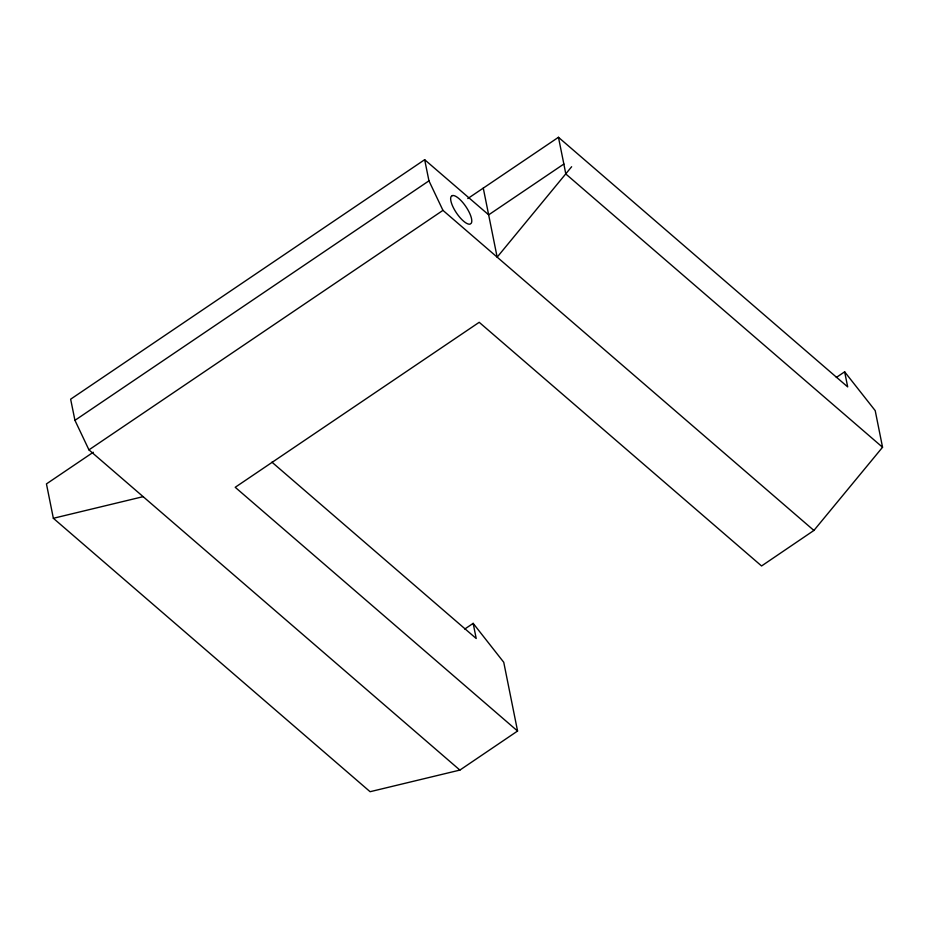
<?xml version="1.0" encoding="UTF-8"?>
<svg xmlns="http://www.w3.org/2000/svg" width="929" height="929" viewBox="0 0 929 929"><rect width="100%" height="100%" fill="white"/><g stroke="black" fill="none" stroke-linecap="round" stroke-linejoin="round"><path stroke-width="1.39" d="M571.637 166.732L497.154 257.159L483.277 188.111L558.457 137.295L847.678 386.894L844.647 371.821L836.309 377.464M93.283 452.237L46.45 483.904L53.359 518.289L370.102 791.705L459.89 770.083L517.569 731.03L235.211 487.295L479.201 322.305L761.571 565.97L813.909 530.447L882.55 447.255L875.211 410.641L844.647 371.821M558.457 137.295L563.857 164.027L488.677 214.843L424.658 159.695L70.639 399.191L74.947 420.338L88.952 449.868L459.89 770.083M74.947 420.338L428.954 180.841L424.658 159.695M88.952 449.868L442.959 210.372L813.909 530.447M464.755 629.049L473.163 623.359L503.75 662.284L517.569 731.03M467.775 198.574L483.277 188.111M53.359 518.289L143.147 496.655M882.55 447.255L565.796 173.967L563.857 164.027M271.918 462.154L476.205 638.502L473.163 623.359M428.954 180.841L442.959 210.372M452.307 195.589L451.134 196.507A16.908 5.679 55.9 0 0 456.743 213.356A16.908 5.679 55.9 0 0 470.132 224.11L471.293 223.192A16.908 5.679 55.9 0 0 465.696 206.331A16.908 5.679 55.9 0 0 452.307 195.589"/></g></svg>
